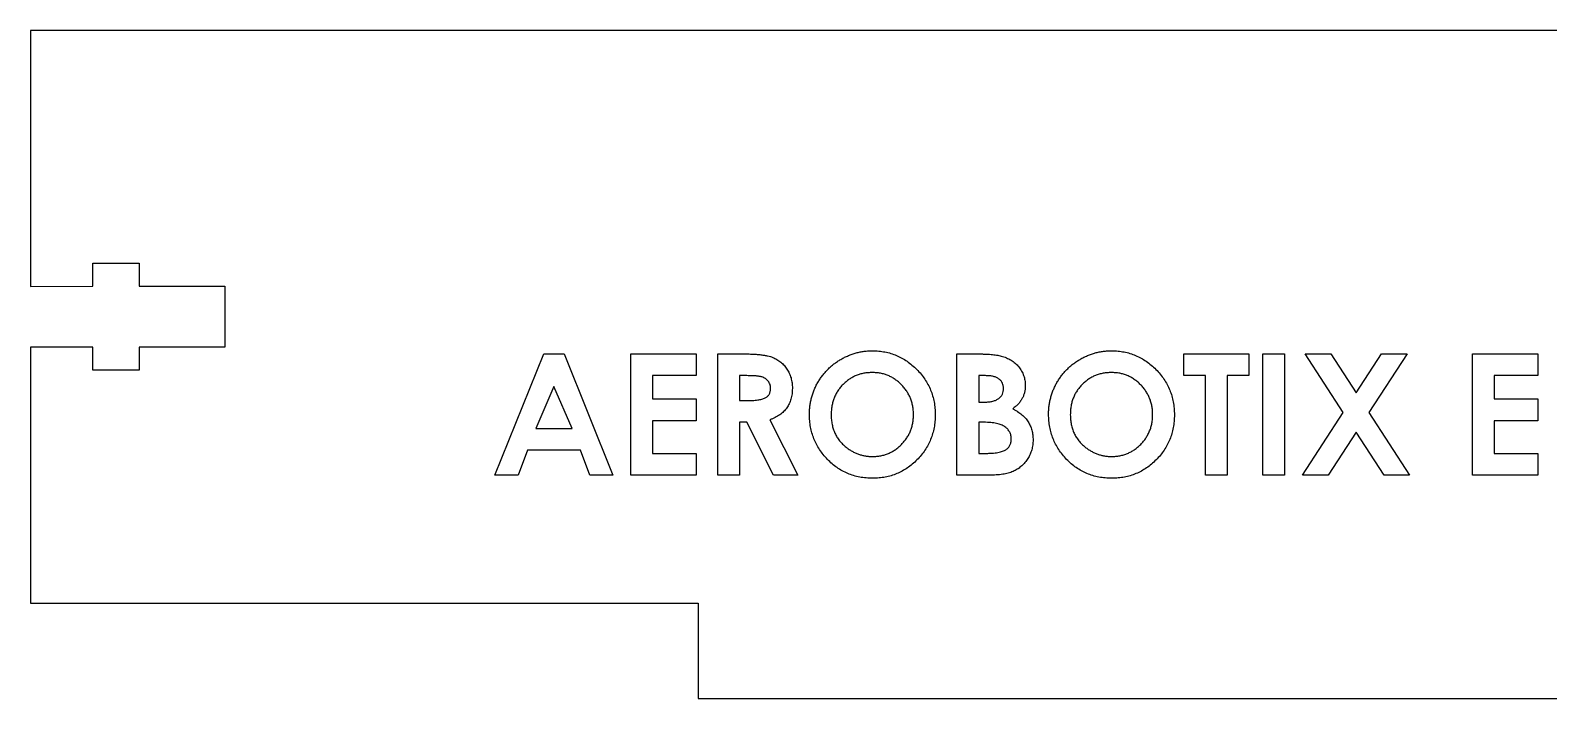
# Model space of a CAD drawing. Header units: millimetres. Extents: x -89 to 71, y -17 to 18.
# Drawn here: x -89.1 to -9.5, y -17.4 to 17.6 of the extents above; entities that cross this region are included whole.
import ezdxf

# ---------------------------------------------------------------- set-up
doc = ezdxf.new("R2010")
doc.units = ezdxf.units.MM

msp = doc.modelspace()

# ---------------------------------------------------------------- linework, layer by layer
at = {"color": 7, "linetype": 'Continuous', "lineweight": 25}
for p, q in [((70.862, 17.593), (-89.138, 17.593)), ((-89.138, 17.593), (-89.138, 4.18)), ((-85.856, 4.193), (-85.856, 5.393)), ((-85.856, 5.393), (-83.436, 5.393)), ((-83.436, 5.393), (-83.436, 4.193)), ((-89.138, 4.18), (-85.856, 4.193)), ((-83.436, 4.193), (-78.938, 4.193)), ((-78.938, 4.193), (-78.938, 0.993)), ((-85.856, 0.993), (-89.138, 1.003)), ((-89.138, 1.003), (-89.138, -12.407)), ((-85.856, -0.207), (-85.856, 0.993)), ((-78.938, 0.993), (-83.436, 0.993)), ((-83.436, 0.993), (-83.436, -0.207)), ((-64.782, -5.702), (-62.216, 0.648)), ((-62.216, 0.648), (-61.159, 0.648)), ((-61.159, 0.648), (-58.595, -5.702)), ((-57.659, -5.702), (-57.659, 0.648)), ((-57.659, 0.648), (-54.239, 0.648)), ((-54.239, 0.648), (-54.239, -0.492)), ((-53.1, -5.702), (-53.1, 0.648)), ((-53.1, 0.648), (-51.772, 0.648)), ((-40.563, -5.702), (-40.563, 0.648)), ((-40.563, 0.648), (-39.545, 0.648)), ((-28.677, -0.492), (-28.677, 0.648)), ((-28.677, 0.648), (-25.257, 0.648)), ((-25.257, 0.648), (-25.257, -0.492)), ((-24.525, -5.702), (-24.525, 0.648)), ((-24.525, 0.648), (-23.385, 0.648)), ((-23.385, 0.648), (-23.385, -5.702)), ((-20.309, -2.421), (-22.308, 0.648)), ((-22.308, 0.648), (-20.964, 0.648)), ((-20.964, 0.648), (-19.638, -1.391)), ((-19.638, -1.391), (-18.308, 0.648)), ((-16.964, 0.648), (-18.966, -2.423)), ((-18.308, 0.648), (-16.964, 0.648)), ((-13.534, -5.702), (-13.534, 0.648)), ((-13.534, 0.648), (-10.115, 0.648)), ((-10.115, 0.648), (-10.115, -0.492)), ((-83.436, -0.207), (-85.856, -0.207)), ((-54.239, -0.492), (-56.519, -0.492)), ((-56.519, -0.492), (-56.519, -1.713)), ((-51.96, -0.492), (-51.96, -1.794)), ((-51.572, -0.492), (-51.96, -0.492)), ((-39.065, -0.492), (-39.423, -0.492)), ((-39.423, -0.492), (-39.423, -1.876)), ((-27.537, -0.492), (-28.677, -0.492)), ((-27.537, -5.702), (-27.537, -0.492)), ((-25.257, -0.492), (-26.397, -0.492)), ((-26.397, -0.492), (-26.397, -5.702)), ((-10.115, -0.492), (-12.395, -0.492)), ((-12.395, -0.492), (-12.395, -1.713)), ((-61.688, -1.055), (-62.64, -3.26)), ((-60.737, -3.26), (-61.688, -1.055)), ((-56.519, -1.713), (-54.239, -1.713)), ((-54.239, -1.713), (-54.239, -2.853)), ((-51.96, -1.794), (-51.516, -1.794)), ((-39.423, -1.876), (-39.12, -1.876)), ((-12.395, -1.713), (-10.115, -1.713)), ((-10.115, -1.713), (-10.115, -2.853)), ((-54.239, -2.853), (-56.519, -2.853)), ((-56.519, -2.853), (-56.519, -4.562)), ((-51.573, -2.934), (-51.96, -2.934)), ((-51.96, -2.934), (-51.96, -5.702)), ((-50.174, -5.702), (-51.573, -2.934)), ((-50.372, -2.804), (-48.907, -5.702)), ((-39.151, -2.934), (-39.423, -2.934)), ((-39.423, -2.934), (-39.423, -4.562)), ((-22.449, -5.702), (-20.309, -2.421)), ((-18.966, -2.423), (-16.831, -5.702)), ((-10.115, -2.853), (-12.395, -2.853)), ((-12.395, -2.853), (-12.395, -4.562)), ((-62.64, -3.26), (-60.737, -3.26)), ((-19.638, -3.453), (-21.104, -5.702)), ((-18.175, -5.702), (-19.638, -3.453)), ((-63.072, -4.399), (-63.566, -5.702)), ((-60.306, -4.399), (-63.072, -4.399)), ((-59.812, -5.702), (-60.306, -4.399)), ((-56.519, -4.562), (-54.239, -4.562)), ((-54.239, -4.562), (-54.239, -5.702)), ((-39.423, -4.562), (-39.095, -4.562)), ((-12.395, -4.562), (-10.115, -4.562)), ((-10.115, -4.562), (-10.115, -5.702)), ((-63.566, -5.702), (-64.782, -5.702)), ((-58.595, -5.702), (-59.812, -5.702)), ((-54.239, -5.702), (-57.659, -5.702)), ((-51.96, -5.702), (-53.1, -5.702)), ((-48.907, -5.702), (-50.174, -5.702)), ((-38.777, -5.702), (-40.563, -5.702)), ((-26.397, -5.702), (-27.537, -5.702)), ((-23.385, -5.702), (-24.525, -5.702)), ((-21.104, -5.702), (-22.449, -5.702)), ((-16.831, -5.702), (-18.175, -5.702)), ((-10.115, -5.702), (-13.534, -5.702)), ((-89.138, -12.407), (-54.138, -12.407)), ((-54.138, -12.407), (-54.138, -17.407)), ((-54.138, -17.407), (-4.138, -17.407))]:
    msp.add_line(p, q, dxfattribs=at)
for points, knots in [([(-48.297, -2.524), (-48.296, -2.449), (-48.294, -2.3), (-48.27, -2.079), (-48.237, -1.862), (-48.188, -1.65), (-48.128, -1.442), (-48.05, -1.24), (-47.962, -1.041), (-47.858, -0.848), (-47.743, -0.662), (-47.618, -0.485), (-47.482, -0.319), (-47.335, -0.162), (-47.178, -0.015), (-47.012, 0.123), (-46.834, 0.248), (-46.648, 0.365), (-46.454, 0.471), (-46.255, 0.56), (-46.053, 0.639), (-45.847, 0.701), (-45.637, 0.751), (-45.423, 0.785), (-45.206, 0.808), (-45.06, 0.81), (-44.987, 0.811)], [0, 0, 0, 0, 0.043114, 0.085683, 0.127594, 0.169059, 0.210432, 0.251811, 0.293444, 0.335381, 0.377477, 0.418688, 0.459873, 0.500873, 0.541873, 0.583212, 0.624763, 0.666988, 0.70937, 0.751103, 0.792568, 0.833545, 0.874827, 0.916018, 0.957859, 1, 1, 1, 1]), ([(-44.987, 0.811), (-44.876, 0.808), (-44.658, 0.802), (-44.338, 0.755), (-44.029, 0.679), (-43.732, 0.572), (-43.447, 0.433), (-43.174, 0.265), (-42.914, 0.064), (-42.668, -0.163), (-42.441, -0.411), (-42.245, -0.677), (-42.077, -0.955), (-41.938, -1.247), (-41.832, -1.553), (-41.758, -1.872), (-41.711, -2.205), (-41.705, -2.431), (-41.702, -2.546)], [0, 0, 0, 0, 0.063396, 0.125157, 0.185649, 0.245977, 0.306108, 0.367351, 0.429902, 0.49454, 0.559373, 0.62241, 0.684357, 0.745807, 0.80743, 0.869996, 0.933928, 1, 1, 1, 1]), ([(-35.759, -2.524), (-35.758, -2.449), (-35.756, -2.3), (-35.733, -2.079), (-35.7, -1.862), (-35.651, -1.65), (-35.591, -1.442), (-35.513, -1.24), (-35.424, -1.041), (-35.321, -0.848), (-35.206, -0.662), (-35.081, -0.485), (-34.945, -0.319), (-34.798, -0.162), (-34.641, -0.015), (-34.475, 0.123), (-34.297, 0.248), (-34.11, 0.365), (-33.917, 0.471), (-33.718, 0.56), (-33.516, 0.639), (-33.309, 0.701), (-33.1, 0.751), (-32.886, 0.785), (-32.669, 0.808), (-32.523, 0.81), (-32.449, 0.811)], [0, 0, 0, 0, 0.043114, 0.085683, 0.127594, 0.169059, 0.210432, 0.251811, 0.293444, 0.335381, 0.377477, 0.418688, 0.459873, 0.500873, 0.541873, 0.583212, 0.624763, 0.666988, 0.70937, 0.751103, 0.792568, 0.833545, 0.874827, 0.916018, 0.957859, 1, 1, 1, 1]), ([(-32.449, 0.811), (-32.339, 0.808), (-32.121, 0.802), (-31.801, 0.755), (-31.492, 0.679), (-31.195, 0.572), (-30.91, 0.433), (-30.637, 0.265), (-30.376, 0.064), (-30.131, -0.163), (-29.904, -0.411), (-29.708, -0.677), (-29.54, -0.955), (-29.401, -1.247), (-29.295, -1.553), (-29.221, -1.872), (-29.173, -2.205), (-29.168, -2.431), (-29.165, -2.546)], [0, 0, 0, 0, 0.063396, 0.125157, 0.185649, 0.245977, 0.306108, 0.367351, 0.429902, 0.49454, 0.559373, 0.62241, 0.684357, 0.745807, 0.80743, 0.869996, 0.933928, 1, 1, 1, 1]), ([(-51.772, 0.648), (-51.684, 0.648), (-51.515, 0.647), (-51.272, 0.638), (-51.048, 0.624), (-50.844, 0.604), (-50.659, 0.578), (-50.494, 0.546), (-50.348, 0.511), (-50.221, 0.466), (-50.105, 0.416), (-49.998, 0.358), (-49.896, 0.293), (-49.8, 0.22), (-49.71, 0.14), (-49.624, 0.052), (-49.545, -0.044), (-49.473, -0.147), (-49.407, -0.255), (-49.349, -0.369), (-49.302, -0.489), (-49.26, -0.613), (-49.23, -0.742), (-49.209, -0.875), (-49.193, -1.014), (-49.192, -1.108), (-49.192, -1.156)], [0, 0, 0, 0, 0.072889, 0.1401861, 0.2022774, 0.2588951, 0.3104829, 0.3570952, 0.3985136, 0.4350375, 0.4692515, 0.502805, 0.5362104, 0.5693794, 0.6028015, 0.6366658, 0.6709287, 0.705803, 0.7411891, 0.7763043, 0.8120043, 0.847969, 0.8845218, 0.9219742, 0.9601982, 1, 1, 1, 1]), ([(-39.545, 0.648), (-39.474, 0.648), (-39.336, 0.648), (-39.137, 0.641), (-38.952, 0.632), (-38.783, 0.622), (-38.628, 0.604), (-38.489, 0.586), (-38.364, 0.564), (-38.286, 0.544), (-38.25, 0.535)], [0, 0, 0, 0, 0.163996, 0.317329, 0.45806, 0.589158, 0.707952, 0.816322, 0.913585, 1, 1, 1, 1]), ([(-38.25, 0.535), (-38.202, 0.522), (-38.109, 0.496), (-37.974, 0.443), (-37.847, 0.385), (-37.727, 0.319), (-37.614, 0.244), (-37.51, 0.159), (-37.412, 0.068), (-37.323, -0.031), (-37.242, -0.137), (-37.173, -0.247), (-37.112, -0.362), (-37.064, -0.483), (-37.027, -0.608), (-37, -0.737), (-36.983, -0.871), (-36.981, -0.962), (-36.98, -1.008)], [0, 0, 0, 0, 0.06875, 0.134909, 0.199721, 0.262974, 0.325357, 0.387336, 0.449407, 0.511118, 0.572473, 0.633077, 0.692861, 0.752561, 0.812738, 0.873479, 0.935776, 1, 1, 1, 1]), ([(-50.332, -1.141), (-50.333, -1.107), (-50.336, -1.041), (-50.361, -0.946), (-50.401, -0.858), (-50.456, -0.777), (-50.525, -0.706), (-50.605, -0.644), (-50.696, -0.595), (-50.781, -0.562), (-50.858, -0.543), (-50.927, -0.528), (-51.008, -0.518), (-51.099, -0.507), (-51.201, -0.5), (-51.315, -0.495), (-51.44, -0.493), (-51.527, -0.492), (-51.572, -0.492)], [0, 0, 0, 0, 0.063769, 0.125262, 0.185414, 0.246807, 0.309422, 0.372533, 0.437733, 0.50575, 0.544013, 0.58837, 0.640389, 0.697897, 0.763272, 0.834979, 0.913874, 1, 1, 1, 1]), ([(-45.004, -0.329), (-45.079, -0.331), (-45.225, -0.335), (-45.441, -0.365), (-45.647, -0.413), (-45.844, -0.482), (-46.032, -0.57), (-46.211, -0.677), (-46.379, -0.806), (-46.539, -0.951), (-46.683, -1.112), (-46.81, -1.284), (-46.917, -1.468), (-47.006, -1.662), (-47.073, -1.867), (-47.121, -2.082), (-47.151, -2.307), (-47.155, -2.461), (-47.157, -2.54)], [0, 0, 0, 0, 0.064609, 0.127512, 0.188521, 0.248708, 0.308598, 0.368812, 0.429888, 0.492802, 0.555743, 0.617485, 0.678969, 0.740198, 0.80236, 0.866245, 0.931707, 1, 1, 1, 1]), ([(-42.842, -2.531), (-42.844, -2.455), (-42.848, -2.307), (-42.878, -2.088), (-42.927, -1.878), (-42.996, -1.678), (-43.084, -1.486), (-43.193, -1.303), (-43.323, -1.129), (-43.469, -0.967), (-43.629, -0.817), (-43.801, -0.687), (-43.979, -0.575), (-44.169, -0.486), (-44.365, -0.416), (-44.571, -0.364), (-44.785, -0.335), (-44.931, -0.331), (-45.004, -0.329)], [0, 0, 0, 0, 0.065939, 0.129791, 0.192175, 0.253617, 0.314719, 0.376282, 0.438973, 0.503175, 0.567329, 0.629651, 0.69065, 0.751238, 0.811754, 0.872788, 0.93554, 1, 1, 1, 1]), ([(-38.12, -1.161), (-38.122, -1.112), (-38.127, -1.017), (-38.174, -0.883), (-38.248, -0.765), (-38.335, -0.684), (-38.417, -0.628), (-38.487, -0.592), (-38.564, -0.559), (-38.65, -0.535), (-38.743, -0.516), (-38.844, -0.502), (-38.952, -0.493), (-39.027, -0.492), (-39.065, -0.492)], [0, 0, 0, 0, 0.112332, 0.217189, 0.320776, 0.429446, 0.48689, 0.547348, 0.610552, 0.67854, 0.751006, 0.828563, 0.911494, 1, 1, 1, 1]), ([(-32.467, -0.329), (-32.542, -0.331), (-32.688, -0.335), (-32.903, -0.365), (-33.11, -0.413), (-33.307, -0.482), (-33.494, -0.57), (-33.674, -0.677), (-33.842, -0.806), (-34.002, -0.951), (-34.146, -1.112), (-34.273, -1.284), (-34.379, -1.468), (-34.469, -1.662), (-34.536, -1.867), (-34.584, -2.082), (-34.614, -2.307), (-34.618, -2.461), (-34.62, -2.54)], [0, 0, 0, 0, 0.064609, 0.127512, 0.188521, 0.248708, 0.308598, 0.368812, 0.429888, 0.492802, 0.555743, 0.617485, 0.678969, 0.740198, 0.80236, 0.866245, 0.931707, 1, 1, 1, 1]), ([(-30.305, -2.531), (-30.307, -2.455), (-30.311, -2.307), (-30.34, -2.088), (-30.39, -1.878), (-30.459, -1.678), (-30.547, -1.486), (-30.656, -1.303), (-30.785, -1.129), (-30.932, -0.967), (-31.092, -0.817), (-31.264, -0.687), (-31.442, -0.575), (-31.632, -0.486), (-31.828, -0.416), (-32.033, -0.364), (-32.248, -0.335), (-32.393, -0.331), (-32.467, -0.329)], [0, 0, 0, 0, 0.065939, 0.129791, 0.192175, 0.253617, 0.314719, 0.376282, 0.438973, 0.503175, 0.567329, 0.629651, 0.69065, 0.751238, 0.811754, 0.872788, 0.93554, 1, 1, 1, 1]), ([(-51.516, -1.794), (-51.462, -1.794), (-51.358, -1.793), (-51.208, -1.787), (-51.073, -1.774), (-50.95, -1.758), (-50.84, -1.738), (-50.743, -1.711), (-50.659, -1.682), (-50.587, -1.645), (-50.526, -1.604), (-50.473, -1.557), (-50.429, -1.502), (-50.394, -1.442), (-50.366, -1.375), (-50.345, -1.303), (-50.334, -1.224), (-50.332, -1.169), (-50.332, -1.141)], [0, 0, 0, 0, 0.10554, 0.202086, 0.290685, 0.370553, 0.44267, 0.507675, 0.565573, 0.616455, 0.663331, 0.708862, 0.753412, 0.798515, 0.845064, 0.893873, 0.944708, 1, 1, 1, 1]), ([(-49.192, -1.156), (-49.193, -1.206), (-49.195, -1.304), (-49.208, -1.448), (-49.23, -1.586), (-49.265, -1.717), (-49.304, -1.844), (-49.356, -1.963), (-49.415, -2.076), (-49.485, -2.182), (-49.562, -2.283), (-49.651, -2.376), (-49.747, -2.465), (-49.855, -2.544), (-49.971, -2.62), (-50.096, -2.688), (-50.23, -2.751), (-50.324, -2.786), (-50.372, -2.804)], [0, 0, 0, 0, 0.068741, 0.134789, 0.198536, 0.260386, 0.320962, 0.379904, 0.438503, 0.496154, 0.554265, 0.612749, 0.672513, 0.733646, 0.79679, 0.861936, 0.929398, 1, 1, 1, 1]), ([(-39.12, -1.876), (-39.079, -1.875), (-38.999, -1.875), (-38.885, -1.866), (-38.778, -1.851), (-38.68, -1.829), (-38.589, -1.802), (-38.507, -1.77), (-38.433, -1.73), (-38.346, -1.671), (-38.255, -1.585), (-38.175, -1.459), (-38.128, -1.315), (-38.123, -1.213), (-38.12, -1.161)], [0, 0, 0, 0, 0.0887762, 0.1713771, 0.2481138, 0.3211612, 0.3880331, 0.4520914, 0.5122677, 0.5688662, 0.676936, 0.7810117, 0.8869176, 1, 1, 1, 1]), ([(-36.98, -1.008), (-36.983, -1.068), (-36.987, -1.185), (-37.014, -1.357), (-37.065, -1.519), (-37.133, -1.675), (-37.224, -1.824), (-37.339, -1.966), (-37.478, -2.105), (-37.584, -2.189), (-37.639, -2.232)], [0, 0, 0, 0, 0.12327, 0.242641, 0.359427, 0.47555, 0.593898, 0.720202, 0.854465, 1, 1, 1, 1]), ([(-37.639, -2.232), (-37.595, -2.255), (-37.507, -2.3), (-37.382, -2.373), (-37.267, -2.452), (-37.16, -2.533), (-37.064, -2.621), (-36.976, -2.711), (-36.898, -2.807), (-36.829, -2.906), (-36.769, -3.01), (-36.717, -3.118), (-36.673, -3.232), (-36.635, -3.349), (-36.607, -3.471), (-36.589, -3.598), (-36.575, -3.729), (-36.574, -3.819), (-36.573, -3.864)], [0, 0, 0, 0, 0.072791, 0.142723, 0.209491, 0.274716, 0.336886, 0.397686, 0.457054, 0.515313, 0.572822, 0.630776, 0.689505, 0.748743, 0.809225, 0.870715, 0.934265, 1, 1, 1, 1]), ([(-44.978, -5.865), (-45.095, -5.862), (-45.324, -5.857), (-45.66, -5.808), (-45.982, -5.733), (-46.287, -5.622), (-46.578, -5.483), (-46.853, -5.312), (-47.113, -5.109), (-47.355, -4.879), (-47.575, -4.628), (-47.768, -4.362), (-47.932, -4.084), (-48.065, -3.794), (-48.17, -3.494), (-48.244, -3.181), (-48.287, -2.856), (-48.293, -2.636), (-48.297, -2.524)], [0, 0, 0, 0, 0.066749, 0.131152, 0.193732, 0.255326, 0.316388, 0.378027, 0.440406, 0.504557, 0.568658, 0.630986, 0.692288, 0.752615, 0.8132, 0.874016, 0.936158, 1, 1, 1, 1]), ([(-47.157, -2.54), (-47.154, -2.627), (-47.149, -2.797), (-47.114, -3.046), (-47.053, -3.281), (-46.965, -3.501), (-46.856, -3.709), (-46.721, -3.901), (-46.561, -4.08), (-46.438, -4.184), (-46.376, -4.237)], [0, 0, 0, 0, 0.134807, 0.264199, 0.388462, 0.509942, 0.63041, 0.750671, 0.873455, 1, 1, 1, 1]), ([(-44.982, -4.725), (-44.909, -4.723), (-44.765, -4.719), (-44.554, -4.69), (-44.352, -4.639), (-44.157, -4.571), (-43.97, -4.481), (-43.793, -4.371), (-43.624, -4.241), (-43.465, -4.095), (-43.32, -3.933), (-43.193, -3.76), (-43.083, -3.579), (-42.995, -3.387), (-42.926, -3.186), (-42.878, -2.975), (-42.848, -2.756), (-42.844, -2.607), (-42.842, -2.531)], [0, 0, 0, 0, 0.0641474, 0.1262121, 0.1868413, 0.2469359, 0.3072564, 0.3681505, 0.4300708, 0.4938754, 0.5579807, 0.6208695, 0.6825247, 0.7440357, 0.8058887, 0.8689681, 0.9332474, 1, 1, 1, 1]), ([(-41.702, -2.546), (-41.705, -2.66), (-41.711, -2.884), (-41.756, -3.214), (-41.832, -3.53), (-41.936, -3.833), (-42.072, -4.121), (-42.236, -4.398), (-42.433, -4.659), (-42.655, -4.905), (-42.899, -5.129), (-43.157, -5.326), (-43.429, -5.493), (-43.714, -5.63), (-44.012, -5.736), (-44.323, -5.811), (-44.646, -5.856), (-44.866, -5.862), (-44.978, -5.865)], [0, 0, 0, 0, 0.065722, 0.129508, 0.191722, 0.253161, 0.314316, 0.375952, 0.43862, 0.502973, 0.567129, 0.629552, 0.690477, 0.751072, 0.811668, 0.872929, 0.935501, 1, 1, 1, 1]), ([(-37.713, -3.819), (-37.714, -3.786), (-37.716, -3.721), (-37.731, -3.625), (-37.759, -3.536), (-37.794, -3.451), (-37.842, -3.373), (-37.899, -3.299), (-37.969, -3.233), (-38.047, -3.169), (-38.138, -3.113), (-38.242, -3.064), (-38.36, -3.024), (-38.492, -2.992), (-38.637, -2.964), (-38.796, -2.948), (-38.969, -2.936), (-39.089, -2.935), (-39.151, -2.934)], [0, 0, 0, 0, 0.052826, 0.102892, 0.151698, 0.199578, 0.247224, 0.295723, 0.346254, 0.398507, 0.45429, 0.514042, 0.579093, 0.650037, 0.727451, 0.811452, 0.902476, 1, 1, 1, 1]), ([(-32.441, -5.865), (-32.557, -5.862), (-32.787, -5.857), (-33.123, -5.808), (-33.444, -5.733), (-33.749, -5.622), (-34.041, -5.483), (-34.316, -5.312), (-34.576, -5.109), (-34.818, -4.879), (-35.037, -4.628), (-35.231, -4.362), (-35.394, -4.084), (-35.528, -3.794), (-35.632, -3.494), (-35.706, -3.181), (-35.75, -2.856), (-35.756, -2.636), (-35.759, -2.524)], [0, 0, 0, 0, 0.066749, 0.131152, 0.193732, 0.255326, 0.316388, 0.378027, 0.440406, 0.504557, 0.568658, 0.630986, 0.692288, 0.752615, 0.8132, 0.874016, 0.936158, 1, 1, 1, 1]), ([(-34.62, -2.54), (-34.617, -2.627), (-34.612, -2.797), (-34.576, -3.046), (-34.516, -3.281), (-34.428, -3.501), (-34.319, -3.709), (-34.183, -3.901), (-34.024, -4.08), (-33.901, -4.184), (-33.839, -4.237)], [0, 0, 0, 0, 0.134807, 0.264199, 0.388462, 0.509942, 0.63041, 0.750671, 0.873455, 1, 1, 1, 1]), ([(-32.444, -4.725), (-32.371, -4.723), (-32.228, -4.719), (-32.017, -4.69), (-31.814, -4.639), (-31.62, -4.571), (-31.433, -4.481), (-31.256, -4.371), (-31.087, -4.241), (-30.928, -4.095), (-30.782, -3.933), (-30.655, -3.76), (-30.545, -3.579), (-30.458, -3.387), (-30.388, -3.186), (-30.341, -2.975), (-30.311, -2.756), (-30.307, -2.607), (-30.305, -2.531)], [0, 0, 0, 0, 0.0641474, 0.1262121, 0.1868413, 0.2469359, 0.3072564, 0.3681505, 0.4300708, 0.4938754, 0.5579807, 0.6208695, 0.6825247, 0.7440357, 0.8058887, 0.8689681, 0.9332474, 1, 1, 1, 1]), ([(-29.165, -2.546), (-29.168, -2.66), (-29.174, -2.884), (-29.219, -3.214), (-29.295, -3.53), (-29.399, -3.833), (-29.535, -4.121), (-29.699, -4.398), (-29.896, -4.659), (-30.118, -4.905), (-30.362, -5.129), (-30.62, -5.326), (-30.892, -5.493), (-31.177, -5.63), (-31.475, -5.736), (-31.785, -5.811), (-32.109, -5.856), (-32.329, -5.862), (-32.441, -5.865)], [0, 0, 0, 0, 0.065722, 0.129508, 0.191722, 0.253161, 0.314316, 0.375952, 0.43862, 0.502973, 0.567129, 0.629552, 0.690477, 0.751072, 0.811668, 0.872929, 0.935501, 1, 1, 1, 1]), ([(-39.095, -4.562), (-39.03, -4.562), (-38.905, -4.561), (-38.726, -4.553), (-38.564, -4.537), (-38.418, -4.518), (-38.289, -4.491), (-38.176, -4.458), (-38.079, -4.421), (-37.997, -4.376), (-37.931, -4.323), (-37.871, -4.269), (-37.822, -4.207), (-37.783, -4.139), (-37.75, -4.067), (-37.73, -3.989), (-37.714, -3.906), (-37.714, -3.849), (-37.713, -3.819)], [0, 0, 0, 0, 0.1095674, 0.210657, 0.3020025, 0.3851432, 0.4590126, 0.5247192, 0.5832266, 0.6342083, 0.6811857, 0.7262751, 0.7701133, 0.81408, 0.8579942, 0.9033387, 0.9505448, 1, 1, 1, 1]), ([(-36.573, -3.864), (-36.577, -3.951), (-36.584, -4.122), (-36.636, -4.373), (-36.725, -4.611), (-36.845, -4.836), (-36.994, -5.039), (-37.164, -5.218), (-37.355, -5.369), (-37.53, -5.471), (-37.683, -5.539), (-37.809, -5.582), (-37.944, -5.621), (-38.091, -5.648), (-38.248, -5.674), (-38.415, -5.689), (-38.592, -5.7), (-38.714, -5.701), (-38.777, -5.702)], [0, 0, 0, 0, 0.0802589, 0.1583906, 0.2362576, 0.3151048, 0.3932217, 0.4687313, 0.5427813, 0.6177082, 0.6563652, 0.6970797, 0.7406969, 0.7867287, 0.8355791, 0.8872495, 0.9418977, 1, 1, 1, 1]), ([(-46.376, -4.237), (-46.325, -4.276), (-46.224, -4.353), (-46.062, -4.452), (-45.896, -4.537), (-45.724, -4.605), (-45.546, -4.659), (-45.363, -4.697), (-45.174, -4.721), (-45.046, -4.724), (-44.982, -4.725)], [0, 0, 0, 0, 0.127991, 0.253098, 0.376184, 0.498936, 0.621526, 0.745707, 0.871575, 1, 1, 1, 1]), ([(-33.839, -4.237), (-33.787, -4.276), (-33.686, -4.353), (-33.525, -4.452), (-33.359, -4.537), (-33.187, -4.605), (-33.009, -4.659), (-32.826, -4.697), (-32.637, -4.721), (-32.509, -4.724), (-32.444, -4.725)], [0, 0, 0, 0, 0.127991, 0.253098, 0.376184, 0.498936, 0.621526, 0.745707, 0.871575, 1, 1, 1, 1])]:
    msp.add_open_spline(points, degree=3, knots=knots, dxfattribs=at)

doc.saveas('drawing.dxf')
